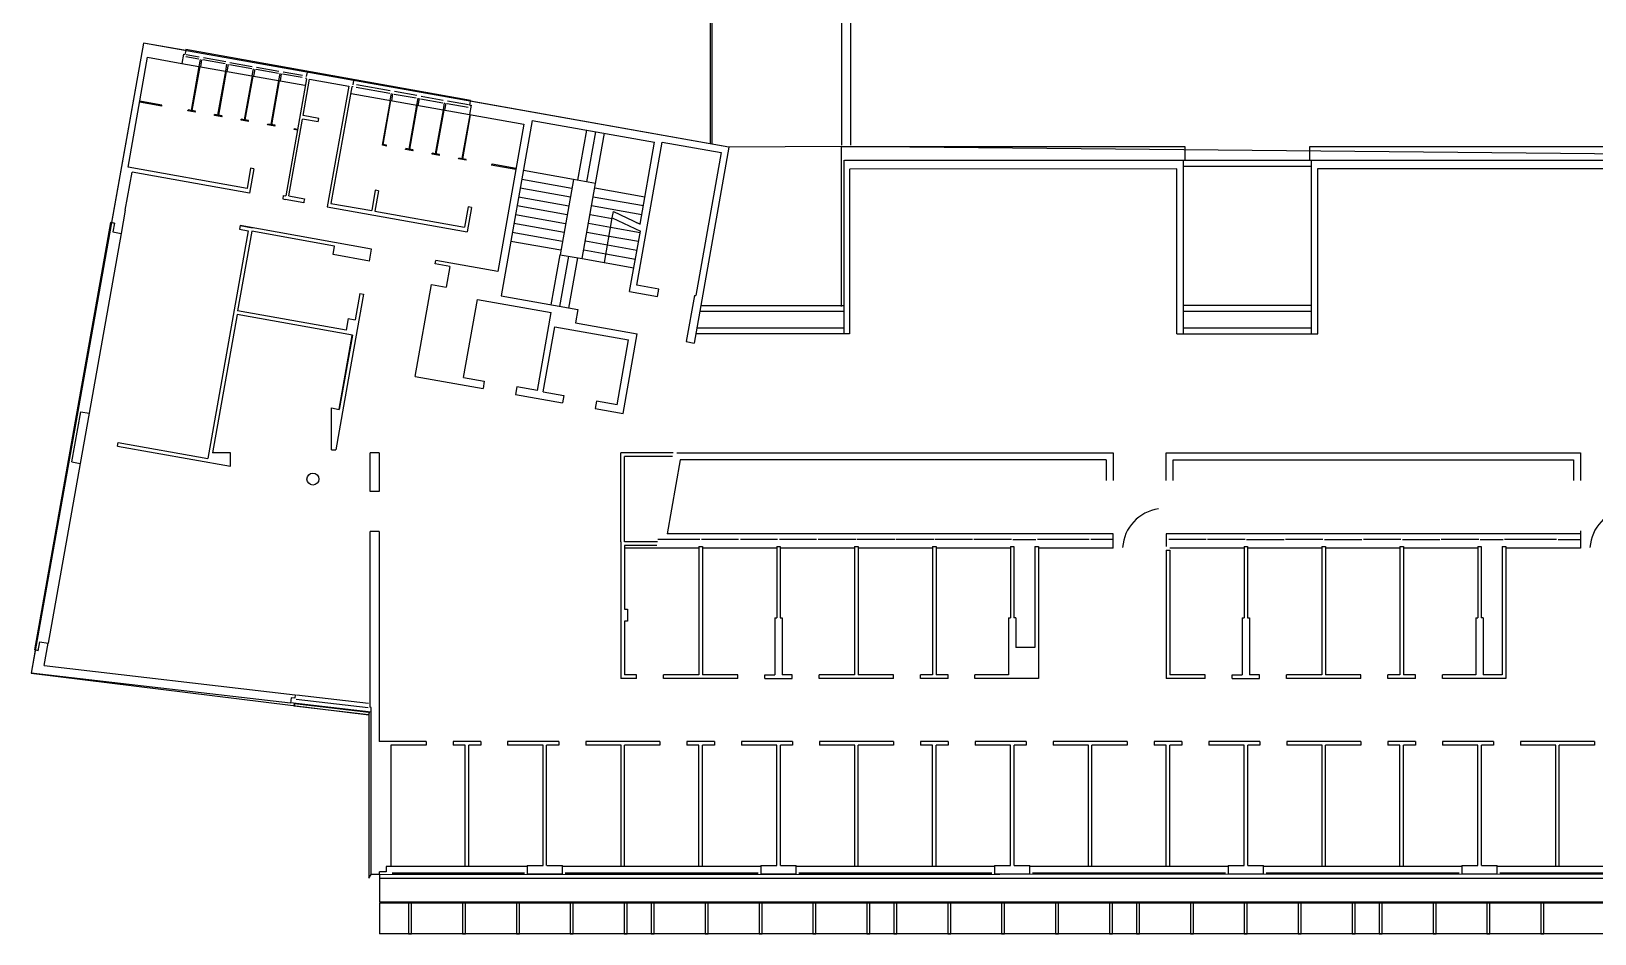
# Model space of a CAD drawing. Header units: millimetres. Extents: x -1221 to 8219, y -433 to 5637.
# Drawn here: x -1174 to 4045, y -213 to 2800 of the extents above; entities that cross this region are included whole.
import ezdxf

# ---------------------------------------------------------------- set-up
doc = ezdxf.new("R2010")
doc.units = ezdxf.units.MM
doc.header["$LTSCALE"] = 5
for name, color, linetype in [('A_ROOF', 5, 'Continuous'), ('A_SEEN_LT', 1, 'Continuous'), ('A_SEEN_MD', 3, 'Continuous'), ('A_WALL_GLAS', 1, 'Continuous'), ('A_WALL_PRTN', 2, 'Continuous')]:
    doc.layers.add(name, color=color, linetype=linetype)
doc.layers.get('0').off()

# ---------------------------------------------------------------- blocks, each defined once
blk = doc.blocks.new('1')
at = {"layer": 'A_WALL_PRTN'}
for p, q in [((-59, 6), (-5.6, 6)), ((-59, 6), (-59, 6)), ((-59, 6), (-59, 6)), ((-59, 6), (-59, -22)), ((6.4, 6), (59, 6)), ((30, 6), (30, 6)), ((30, 6), (30, 6)), ((59, -22), (59, 6)), ((-59, -19), (-59, -19)), ((-59, -19), (-59, -19)), ((-59, -22), (59, -22)), ((59, -19), (59, -19)), ((59, -19), (59, -19)), ((59, -19), (59, -19))]:
    blk.add_line(p, q, dxfattribs=at)

msp = doc.modelspace()

# ---------------------------------------------------------------- linework, layer by layer
at = {"layer": 'A_ROOF'}
for p, q in [((-799.6, 2760.6), (-1174.2, 657.4)), ((1154.7, 2412.5), (-799.6, 2760.6)), ((1530, 2415), (1154.7, 2412.5)), ((6218, 2369), (1530, 2415)), ((-1174.2, 657.4), (-47, 517.6)), ((-47, 517.6), (-47, -27)), ((-47, -27), (-39.5, -15)), ((-39.5, -15), (5240, -13))]:
    msp.add_line(p, q, dxfattribs=at)
at = {"layer": 'A_SEEN_LT'}
for p, q in [((-615.2, 2706.4), (-658.6, 2714.2)), ((-657.2, 2722), (-613.8, 2714.3)), ((-526.6, 2690.7), (-601, 2703.9)), ((-599.6, 2711.8), (-525.2, 2698.5)), ((-438, 2674.9), (-512.4, 2688.1)), ((-511, 2696), (-436.6, 2682.7)), ((-349.4, 2659.1), (-423.8, 2672.3)), ((-422.4, 2680.2), (-348, 2667)), ((-333.7, 2664.4), (-268.3, 2652.8)), ((-269.7, 2644.9), (-335.2, 2656.5)), ((-255.1, 2641.3), (-324.8, 2250.2)), ((-266.8, 2518.4), (-245.2, 2639.5)), ((-114.3, 2616.2), (-186, 2213.4)), ((-104.4, 2614.5), (-173.8, 2225.2)), ((-89.5, 2612.8), (22.5, 2592.9)), ((23.9, 2600.7), (-88.1, 2620.7)), ((36.8, 2590.3), (111.1, 2577.1)), ((112.5, 2585), (38.2, 2598.2)), ((125.4, 2574.6), (199.7, 2561.3)), ((201.1, 2569.2), (126.8, 2582.4)), ((214, 2558.8), (284.1, 2546.3)), ((285.5, 2554.2), (215.4, 2566.7)), ((-314.6, 2250.2), (-268.9, 2506.6)), ((-216.7, 2497.3), (-268.9, 2506.6)), ((-214.6, 2509.1), (-266.8, 2518.4)), ((-216.7, 2497.3), (-214.6, 2509.1)), ((650.5, 2302.2), (680.3, 2469.6)), ((680, 2297), (709.8, 2464.3)), ((709.6, 2291.7), (739.4, 2459.1)), ((981.5, 2421), (981.5, 2421)), ((-454.1, 2275.1), (-851.1, 2345.8)), ((-445.7, 2259.6), (-837.8, 2329.5)), ((-442.1, 2343), (-454.1, 2275.1)), ((-431.2, 2341), (-445.7, 2259.6)), ((-431.2, 2341), (-445.7, 2259.6)), ((-431.2, 2341), (-442.1, 2343)), ((630.5, 2275.3), (463.1, 2305.1)), ((635.7, 2304.9), (468.4, 2334.7)), ((635.7, 2304.9), (591, 2053.8)), ((709.6, 2291.7), (635.7, 2304.9)), ((-332.9, 2251.6), (-334.9, 2239.9)), ((-332.9, 2251.6), (-324.8, 2250.2)), ((-314.6, 2250.2), (-262.4, 2240.9)), ((-25.8, 2268.8), (-37.9, 2201)), ((-15, 2266.9), (-27.1, 2199)), ((-15, 2266.9), (-25.8, 2268.8)), ((619.9, 2216.3), (452.6, 2246.1)), ((625.2, 2245.8), (457.8, 2275.6)), ((664.8, 2040.7), (709.6, 2291.7)), ((701.7, 2247.4), (869, 2217.6)), ((706.9, 2276.9), (874.3, 2247.1)), ((-334.9, 2239.9), (-326.8, 2238.4)), ((-264.8, 2227.4), (-326.8, 2238.5)), ((-264.2, 2231.1), (-264.8, 2227.4)), ((-262.4, 2240.9), (-264.2, 2231.1)), ((-186, 2213.4), (280.6, 2130.3)), ((-173.8, 2225.2), (-37.9, 2201)), ((-27.1, 2199), (272.2, 2145.7)), ((284.3, 2213.6), (272.2, 2145.7)), ((295.1, 2211.6), (280.6, 2130.3)), ((295.1, 2211.6), (284.3, 2213.6)), ((614.7, 2186.7), (447.3, 2216.5)), ((696.4, 2217.9), (863.8, 2188.1)), ((-477.2, 2151.1), (-479.3, 2139.3)), ((-477.2, 2151.1), (-479.3, 2139.3)), ((-477.2, 2151.1), (-435.9, 2143.7)), ((-38.4, 2072.9), (-477.2, 2151.1)), ((604.2, 2127.6), (436.8, 2157.5)), ((609.4, 2157.2), (442, 2187)), ((685.9, 2158.8), (759.7, 2145.6)), ((691.1, 2188.3), (765, 2175.2)), ((738.7, 2027.5), (765.3, 2177.2)), ((759.7, 2145.6), (858.2, 2128.1)), ((846.9, 2160.6), (858.5, 2158.5)), ((-449.8, 2134), (-585.3, 1373.6)), ((-438, 2131.9), (-485.3, 1866.1)), ((-479.3, 2139.3), (-449.8, 2134)), ((-161.8, 2082.7), (-438, 2131.9)), ((593.6, 2068.6), (426.3, 2098.4)), ((598.9, 2098.1), (431.5, 2127.9)), ((675.4, 2099.7), (749.2, 2086.6)), ((680.6, 2129.3), (754.5, 2116.1)), ((754.5, 2116.1), (852.9, 2098.6)), ((-166.9, 2054.3), (-161.8, 2082.7)), ((-45.5, 2032.7), (-166.9, 2054.3)), ((-45.5, 2032.7), (-38.4, 2072.9)), ((561.2, 1886.4), (591, 2053.8)), ((590.7, 1881.2), (620.5, 2048.6)), ((591, 2053.8), (664.8, 2040.7)), ((620.3, 1875.9), (650.1, 2043.3)), ((664.8, 2040.7), (837.1, 2010)), ((670.1, 2070.2), (743.9, 2057)), ((743.9, 2057), (842.4, 2039.5)), ((749.2, 2086.6), (847.7, 2069)), ((-65.3, 1921.9), (-110.7, 1666.9)), ((-77.1, 1924), (-92.6, 1836.8)), ((-77.1, 1924), (-65.3, 1921.9)), ((-487.4, 1854.3), (-569.8, 1392)), ((-101.7, 1785.6), (-487.4, 1854.3)), ((-123.3, 1801.6), (-485.3, 1866.1)), ((-116.3, 1841), (-123.3, 1801.6)), ((-116.3, 1841), (-92.6, 1836.8)), ((-104.1, 1784), (-147.9, 1537.9)), ((-101.7, 1785.6), (-145.9, 1537.5)), ((-110.7, 1666.9), (-131.8, 1548.7)), ((-171.9, 1402), (-171.9, 1542.1)), ((-171.9, 1542.1), (-145.9, 1537.5)), ((-131.8, 1548.7), (-157.9, 1402)), ((-886.4, 1415.1), (-884.3, 1426.9)), ((-886.4, 1415.1), (-508.8, 1347.8)), ((-884.3, 1426.9), (-585.3, 1373.6)), ((-508.8, 1392), (-569.8, 1392)), ((-508.8, 1347.8), (-508.8, 1392)), ((-171.9, 1402), (-157.9, 1402)), ((794, 1094.9), (794, 1392)), ((968.8, 1392), (794, 1392)), ((806, 1094.9), (806, 1380)), ((966.7, 1380), (806, 1380)), ((1057, 1102.9), (917.3, 1102.9)), ((1057, 1102.6), (917.3, 1102.6)), ((1187, 1102.9), (1063, 1102.9)), ((1187, 1102.6), (1063, 1102.6)), ((1317, 1102.9), (1193, 1102.9)), ((1317, 1102.6), (1193, 1102.6)), ((1447, 1102.9), (1323, 1102.9)), ((1447, 1102.6), (1323, 1102.6)), ((1578.1, 1102.9), (1453, 1102.9)), ((1577.5, 1102.6), (1453, 1102.6)), ((1708.1, 1102.9), (1581.9, 1102.9)), ((1707.5, 1102.6), (1582.5, 1102.6)), ((1838.1, 1102.9), (1711.9, 1102.9)), ((1837.5, 1102.6), (1712.5, 1102.6)), ((1968.1, 1102.9), (1841.9, 1102.9)), ((1967.5, 1102.6), (1842.5, 1102.6)), ((2098.1, 1102.9), (1971.9, 1102.9)), ((2097.5, 1102.6), (1972.5, 1102.6)), ((2102.4, 1102.6), (2179.5, 1102.6)), ((2103, 1102.9), (2179.5, 1102.9)), ((2357, 1102.9), (2185, 1102.9)), ((2357, 1102.6), (2185, 1102.6)), ((2437, 1102.9), (2363, 1102.9)), ((2437, 1102.6), (2363, 1102.6)), ((2747.5, 1102.9), (2622.5, 1102.9)), ((2747.5, 1102.6), (2622.5, 1102.6)), ((2877.5, 1102.9), (2752.5, 1102.9)), ((2877.5, 1102.6), (2752.5, 1102.6)), ((2882.5, 1102.9), (3007.5, 1102.9)), ((2882.5, 1102.6), (3007.5, 1102.6)), ((3137.5, 1102.9), (3012.5, 1102.9)), ((3137.5, 1102.6), (3012.5, 1102.6)), ((3142.5, 1102.9), (3267.5, 1102.9)), ((3142.5, 1102.6), (3267.5, 1102.6)), ((3397.5, 1102.9), (3272.5, 1102.9)), ((3397.5, 1102.6), (3272.5, 1102.6)), ((3402.5, 1102.9), (3527.5, 1102.9)), ((3402.5, 1102.6), (3527.5, 1102.6)), ((3657.5, 1102.9), (3532.5, 1102.9)), ((3657.5, 1102.6), (3532.5, 1102.6)), ((3661.9, 1102.6), (3739, 1102.6)), ((3662.5, 1102.9), (3739, 1102.9)), ((3917.5, 1102.9), (3744, 1102.9)), ((3917.5, 1102.6), (3744, 1102.6)), ((3922.5, 1102.9), (3997.6, 1102.9)), ((3922.5, 1102.6), (3997, 1102.6)), ((794, 1094.9), (794, 638.9)), ((915.9, 1094.9), (806, 1094.9)), ((806, 1082.9), (806, 870.5)), ((913.8, 1082.9), (806, 1082.9)), ((1054, 1080), (1054, 650.9)), ((1054, 1080), (1066, 1080)), ((1066, 1080), (1066, 650.9)), ((1314, 1080), (1314, 841.1)), ((1314, 1080), (1326, 1080)), ((1326, 1080), (1326, 841.1)), ((1574, 1080), (1574, 650.9)), ((1574, 1080), (1586, 1080)), ((1586, 1080), (1586, 650.9)), ((1834, 1080), (1834, 650.9)), ((1834, 1080), (1846, 1080)), ((1846, 1080), (1846, 650.9)), ((2094, 1080), (2094, 841.1)), ((2094, 1080), (2106, 1080)), ((2106, 1080), (2106, 841.1)), ((2176, 1080), (2176, 742.9)), ((2176, 1080), (2188, 1080)), ((2188, 1080), (2188, 638.9)), ((2614, 1067.7), (2614, 638.9)), ((2614, 1067.7), (2626, 1067.7)), ((2626, 1067.7), (2626, 650.9)), ((2874, 1080), (2874, 841.1)), ((2874, 1080), (2886, 1080)), ((2886, 1080), (2886, 841.1)), ((3134, 1080), (3134, 650.9)), ((3134, 1080), (3146, 1080)), ((3146, 1080), (3146, 650.9)), ((3394, 1080), (3394, 650.9)), ((3394, 1080), (3406, 1080)), ((3406, 1080), (3406, 650.9)), ((3654, 1080), (3654, 841.1)), ((3654, 1080), (3666, 1080)), ((3666, 1080), (3666, 841.1)), ((3736, 1080), (3736, 650.9)), ((3736, 1080), (3748, 1080)), ((3748, 1080), (3748, 638.9)), ((806, 870.5), (816.5, 870.5)), ((816.5, 870.5), (816.5, 830.5)), ((1307.5, 841.1), (1307.5, 650.9)), ((1307.5, 841.1), (1314, 841.1)), ((1326, 841.1), (1332.5, 841.1)), ((1332.5, 841.1), (1332.5, 650.9)), ((2087.5, 841.1), (2087.5, 650.9)), ((2087.5, 841.1), (2094, 841.1)), ((2112.5, 841.1), (2106, 841.1)), ((2112.5, 841.1), (2112.5, 742.9)), ((2867.5, 841.1), (2867.5, 650.9)), ((2867.5, 841.1), (2874, 841.1)), ((2886, 841.1), (2892.5, 841.1)), ((2892.5, 841.1), (2892.5, 650.9)), ((3647.5, 841.1), (3647.5, 650.9)), ((3647.5, 841.1), (3654, 841.1)), ((3672.5, 841.1), (3666, 841.1)), ((3672.5, 841.1), (3672.5, 650.9)), ((806, 830.5), (806, 650.9)), ((816.5, 830.5), (806, 830.5)), ((2176, 742.9), (2112.5, 742.9)), ((846, 638.9), (794, 638.9)), ((846, 650.9), (806, 650.9)), ((846, 638.9), (846, 650.9)), ((936, 638.9), (936, 650.9)), ((1054, 650.9), (936, 650.9)), ((1184, 638.9), (936, 638.9)), ((1184, 650.9), (1066, 650.9)), ((1184, 638.9), (1184, 650.9)), ((1274, 650.9), (1307.5, 650.9)), ((1274, 638.9), (1274, 650.9)), ((1274, 638.9), (1366, 638.9)), ((1366, 650.9), (1332.5, 650.9)), ((1366, 638.9), (1366, 650.9)), ((1574, 650.9), (1456, 650.9)), ((1456, 638.9), (1456, 650.9)), ((1704, 638.9), (1456, 638.9)), ((1704, 650.9), (1586, 650.9)), ((1704, 638.9), (1704, 650.9)), ((1834, 650.9), (1794, 650.9)), ((1794, 638.9), (1794, 650.9)), ((1886, 638.9), (1794, 638.9)), ((1886, 650.9), (1846, 650.9)), ((1886, 638.9), (1886, 650.9)), ((1976, 638.9), (1976, 650.9)), ((2087.5, 650.9), (1976, 650.9)), ((2188, 638.9), (1976, 638.9)), ((2744, 638.9), (2614, 638.9)), ((2744, 650.9), (2626, 650.9)), ((2744, 638.9), (2744, 650.9)), ((2834, 650.9), (2867.5, 650.9)), ((2834, 638.9), (2834, 650.9)), ((2834, 638.9), (2926, 638.9)), ((2926, 650.9), (2892.5, 650.9)), ((2926, 638.9), (2926, 650.9)), ((3134, 650.9), (3016, 650.9)), ((3016, 638.9), (3016, 650.9)), ((3264, 638.9), (3016, 638.9)), ((3264, 650.9), (3146, 650.9)), ((3264, 638.9), (3264, 650.9)), ((3394, 650.9), (3354, 650.9)), ((3354, 638.9), (3354, 650.9)), ((3446, 638.9), (3354, 638.9)), ((3446, 650.9), (3406, 650.9)), ((3446, 638.9), (3446, 650.9)), ((3536, 638.9), (3536, 650.9)), ((3647.5, 650.9), (3536, 650.9)), ((3748, 638.9), (3536, 638.9)), ((3736, 650.9), (3672.5, 650.9)), ((-48.5, 555.5), (-288.6, 583.6)), ((-296.2, 556.8), (-297.4, 546.9)), ((-297, 549.8), (-296.5, 549.8)), ((-295.7, 556.7), (-296.9, 546.8)), ((-48, 517.7), (-296.9, 546.8)), ((-296.8, 551.8), (-296.3, 551.8)), ((-47, 525.7), (-296, 554.8)), ((-50.2, 540.6), (-290.3, 568.7)), ((-46.8, 527.6), (-48, 517.7)), ((-46.3, 527.6), (-47.5, 517.7)), ((-47.4, 522.7), (-46.9, 522.6)), ((-47.6, 520.7), (-47.1, 520.6)), ((144, 428.9), (25.6, 428.9)), ((144, 428.9), (144, 416.9)), ((326, 428.9), (234, 428.9)), ((234, 428.9), (234, 416.9)), ((326, 428.9), (234, 428.9)), ((326, 428.9), (234, 428.9)), ((326, 428.9), (326, 416.9)), ((586.4, 428.9), (416, 428.9)), ((416, 428.9), (416, 416.9)), ((586.4, 428.9), (586.4, 416.9)), ((924.4, 428.9), (676.4, 428.9)), ((676.4, 428.9), (676.4, 416.9)), ((924.4, 428.9), (924.4, 416.9)), ((1106.4, 428.9), (1014.4, 428.9)), ((1014.4, 428.9), (1014.4, 416.9)), ((1106.4, 428.9), (1014.4, 428.9)), ((1106.4, 428.9), (1106.4, 416.9)), ((1366.4, 428.9), (1196.4, 428.9)), ((1196.4, 428.9), (1196.4, 416.9)), ((1366.4, 428.9), (1366.4, 416.9)), ((1456.4, 428.9), (1456.4, 416.9)), ((1704.4, 428.9), (1456.4, 428.9)), ((1704.4, 428.9), (1704.4, 416.9)), ((1886.4, 428.9), (1794.4, 428.9)), ((1794.4, 428.9), (1794.4, 416.9)), ((1886.4, 428.9), (1794.4, 428.9)), ((1886.4, 428.9), (1886.4, 416.9)), ((2146.4, 428.9), (1976.4, 428.9)), ((1976.4, 428.9), (1976.4, 416.9)), ((2146.4, 428.9), (2146.4, 416.9)), ((2236.4, 428.9), (2236.4, 416.9)), ((2484.4, 428.9), (2236.4, 428.9)), ((2484.4, 428.9), (2484.4, 416.9)), ((2666.4, 428.9), (2574.4, 428.9)), ((2574.4, 428.9), (2574.4, 416.9)), ((2666.4, 428.9), (2574.4, 428.9)), ((2666.4, 428.9), (2666.4, 416.9)), ((2926.4, 428.9), (2756.4, 428.9)), ((2756.4, 428.9), (2756.4, 416.9)), ((2926.4, 428.9), (2926.4, 416.9)), ((3016.4, 428.9), (3016.4, 416.9)), ((3264.4, 428.9), (3016.4, 428.9)), ((3264.4, 428.9), (3264.4, 416.9)), ((3446.4, 428.9), (3354.4, 428.9)), ((3354.4, 428.9), (3354.4, 416.9)), ((3446.4, 428.9), (3354.4, 428.9)), ((3446.4, 428.9), (3446.4, 416.9)), ((3706.4, 428.9), (3536.4, 428.9)), ((3536.4, 428.9), (3536.4, 416.9)), ((3706.4, 428.9), (3706.4, 416.9)), ((3796.4, 428.9), (3796.4, 416.9)), ((4044.4, 428.9), (3796.4, 428.9)), ((4044.4, 428.9), (4044.4, 416.9)), ((144, 416.9), (25.6, 416.9)), ((274, 416.9), (234, 416.9)), ((274, 14.9), (274, 416.9)), ((326, 416.9), (286, 416.9)), ((286, 14.9), (286, 416.9)), ((534, 416.9), (416, 416.9)), ((534, 15), (534, 416.9)), ((586.4, 416.9), (546, 416.9)), ((546, 15), (546, 416.9)), ((794.4, 416.9), (676.4, 416.9)), ((794.4, 14.9), (794.4, 416.9)), ((806.4, 14.9), (806.4, 416.9)), ((924.4, 416.9), (806.4, 416.9)), ((1054.4, 416.9), (1014.4, 416.9)), ((1054.4, 14.9), (1054.4, 416.9)), ((1066.4, 14.9), (1066.4, 416.9)), ((1106.4, 416.9), (1066.4, 416.9)), ((1314.4, 416.9), (1196.4, 416.9)), ((1314.4, 15), (1314.4, 416.9)), ((1326.4, 15), (1326.4, 416.9)), ((1366.4, 416.9), (1326.4, 416.9)), ((1574.4, 416.9), (1456.4, 416.9)), ((1574.4, 14.9), (1574.4, 416.9)), ((1586.4, 14.9), (1586.4, 416.9)), ((1704.4, 416.9), (1586.4, 416.9)), ((1834.4, 416.9), (1794.4, 416.9)), ((1834.4, 14.9), (1834.4, 416.9)), ((1846.4, 14.9), (1846.4, 416.9)), ((1886.4, 416.9), (1846.4, 416.9)), ((2094.4, 416.9), (1976.4, 416.9)), ((2094.4, 15), (2094.4, 416.9)), ((2106.4, 15), (2106.4, 416.9)), ((2146.4, 416.9), (2106.4, 416.9)), ((2354.4, 416.9), (2236.4, 416.9)), ((2354.4, 14.9), (2354.4, 416.9)), ((2366.4, 14.9), (2366.4, 416.9)), ((2484.4, 416.9), (2366.4, 416.9)), ((2614.4, 416.9), (2574.4, 416.9)), ((2614.4, 14.9), (2614.4, 416.9)), ((2626.4, 14.9), (2626.4, 416.9)), ((2666.4, 416.9), (2626.4, 416.9)), ((2874.4, 416.9), (2756.4, 416.9)), ((2874.4, 15), (2874.4, 416.9)), ((2886.4, 15), (2886.4, 416.9)), ((2926.4, 416.9), (2886.4, 416.9)), ((3134.4, 416.9), (3016.4, 416.9)), ((3134.4, 15), (3134.4, 416.9)), ((3146.4, 14.9), (3146.4, 416.9)), ((3264.4, 416.9), (3146.4, 416.9)), ((3394.4, 416.9), (3354.4, 416.9)), ((3394.4, 14.9), (3394.4, 416.9)), ((3406.4, 14.9), (3406.4, 416.9)), ((3446.4, 416.9), (3406.4, 416.9)), ((3654.4, 416.9), (3536.4, 416.9)), ((3654.4, 15), (3654.4, 416.9)), ((3666.4, 15), (3666.4, 416.9)), ((3706.4, 416.9), (3666.4, 416.9)), ((3914.4, 416.9), (3796.4, 416.9)), ((3914.4, 14.9), (3914.4, 416.9)), ((3926.4, 15), (3926.4, 416.9)), ((4044.4, 416.9), (3926.4, 416.9)), ((6030.8, -110.5), (-12, -110.5)), ((-12, -110.5), (-12, -213)), ((6466.6, -213), (-12, -213))]:
    msp.add_line(p, q, dxfattribs=at)
for points in [[(737.5, 3060.1), (1097, 2996.1), (1097, 2422.8)], [(1530, 1880.9), (1530, 2415), (2676, 2415), (2676, 2369.3)], [(3094, 2369.3), (3094, 2415), (4236, 2415), (4236, 2369.2)]]:
    msp.add_lwpolyline(points, dxfattribs=at)
for points in [[(95, -213), (95, -110), (85, -110), (85, -213)], [(275, -213), (275, -110), (265, -110), (265, -213)], [(455, -213), (455, -110), (445, -110), (445, -213)], [(635, -213), (635, -110), (625, -110), (625, -213)], [(815, -213), (815, -110), (805, -110), (805, -213)], [(905, -213), (905, -110), (895, -110), (895, -213)], [(1085, -213), (1085, -110), (1075, -110), (1075, -213)], [(1265, -213), (1265, -110), (1255, -110), (1255, -213)], [(1445, -213), (1445, -110), (1435, -110), (1435, -213)], [(1625, -213), (1625, -110), (1615, -110), (1615, -213)], [(1715, -213), (1715, -110), (1705, -110), (1705, -213)], [(1895, -213), (1895, -110), (1885, -110), (1885, -213)], [(2075, -213), (2075, -110), (2065, -110), (2065, -213)], [(2255, -213), (2255, -110), (2245, -110), (2245, -213)], [(2435, -213), (2435, -110), (2425, -110), (2425, -213)], [(2525, -213), (2525, -110), (2515, -110), (2515, -213)], [(2705, -213), (2705, -110), (2695, -110), (2695, -213)], [(2885, -213), (2885, -110), (2875, -110), (2875, -213)], [(3065, -213), (3065, -110), (3055, -110), (3055, -213)], [(3245, -213), (3245, -110), (3235, -110), (3235, -213)], [(3335, -213), (3335, -110), (3325, -110), (3325, -213)], [(3515, -213), (3515, -110), (3505, -110), (3505, -213)], [(3695, -213), (3695, -110), (3685, -110), (3685, -213)], [(3875, -213), (3875, -110), (3865, -110), (3865, -213)]]:
    msp.add_lwpolyline(points, close=True, dxfattribs=at)
for centre in [(2607.1, 1067.9), (4167.1, 1067.9)]:
    msp.add_arc(centre, 138.6, 97.6883, 176.3821, dxfattribs=at)
at = {"layer": 'A_SEEN_MD'}
for p, q in [((1560, 4688.1), (1560, 2419)), ((1530, 4624.4), (1530, 2419)), ((-658.3, 2738.5), (-658.8, 2735.6)), ((292.3, 2569.2), (-658.3, 2738.5)), ((-671.5, 2692.6), (-261, 2619.5)), ((-106.4, 2592), (288.9, 2521.5)), ((292.3, 2569.2), (291.7, 2566.3)), ((1538, 2369), (1538, 1789.5)), ((1540, 2369), (2672, 2369.1)), ((2672, 1789.5), (2672, 2369.1)), ((2672, 2349), (3098, 2349)), ((2673, 2369), (3099, 2369)), ((3098, 2369.1), (4232, 2369.1)), ((3098, 2369.1), (3098, 1789.5)), ((1557, 2341), (1557, 1789.5)), ((1559, 2341), (2650, 2341.1)), ((2650, 1789.5), (2650, 2341)), ((3120, 2341.1), (4210, 2341.1)), ((3120, 1789.5), (3120, 2341.1)), ((-909.4, 2161.2), (-1163.5, 734.6)), ((-896.6, 2158.9), (-909.4, 2161.2)), ((-874.2, 2124.9), (-981.2, 1524.4)), ((1538, 1883), (1060.3, 1883)), ((2672, 1885), (3098, 1885)), ((1538, 1864), (1057, 1864)), ((2672, 1865), (3098, 1865)), ((1557, 1789.5), (1043.7, 1789.5)), ((1538, 1808.5), (1047.1, 1808.5)), ((2650, 1789.5), (3120, 1789.5)), ((2672, 1809.5), (3098, 1809.5)), ((-1011, 1357), (-1118, 756.5)), ((992.2, 1369), (948.1, 1121.5)), ((981, 1392), (2437, 1392)), ((2414, 1369), (992.2, 1369)), ((2414, 1369), (2414, 1299.8)), ((2437, 1392), (2437, 1299.8)), ((2614, 1392), (3997, 1392)), ((2614, 1299.8), (2614, 1392)), ((2637, 1369), (3974, 1369)), ((2637, 1299.8), (2637, 1369)), ((3974, 1369), (3974, 1299.8)), ((3997, 1392), (3997, 1299.8)), ((2437, 1121.5), (948.1, 1121.5)), ((2437, 1074), (2437, 1121.5)), ((3997, 1121.5), (2614, 1121.5)), ((2614, 1121.5), (2614, 1080)), ((3997, 1132), (3997, 1074)), ((1054, 1074), (806, 1074)), ((1314, 1074), (1066, 1074)), ((1574, 1074), (1326, 1074)), ((1834, 1074), (1586, 1074)), ((2094, 1074), (1846, 1074)), ((2437, 1074), (2188, 1074)), ((2874, 1074), (2626, 1074)), ((3134, 1074), (2886, 1074)), ((3394, 1074), (3146, 1074)), ((3654, 1074), (3406, 1074)), ((3997, 1074), (3748, 1074)), ((-1150.7, 732.3), (-1163.5, 734.6)), ((-39.5, 526.8), (-309.1, 558.3)), ((480.5, 11), (25.6, 11)), ((1260.5, 11), (599.5, 11)), ((2040.5, 11), (1379.5, 11)), ((2820.5, 11), (2159.5, 11)), ((3600.5, 11), (2939.5, 11)), ((4380.5, 11), (3719.5, 11)), ((-12, -15), (-12, -28)), ((-12, -27), (5210.4, -27)), ((-12, -28), (-12, -108)), ((6017.3, -108), (-12, -108))]:
    msp.add_line(p, q, dxfattribs=at)
msp.add_lwpolyline([(732, 3056), (1092, 2991.9), (1092, 2423.7)], dxfattribs=at)
at = {"layer": 'A_WALL_GLAS'}
for p, q in [((-639.8, 2535.6), (-613.7, 2682.3)), ((-636.9, 2535.1), (-610.7, 2681.8)), ((-610.6, 2705.6), (-614.7, 2682.5)), ((-605.6, 2704.7), (-609.8, 2681.6)), ((-551.2, 2519.8), (-525.1, 2666.5)), ((-548.3, 2519.3), (-522.1, 2666)), ((-522, 2689.8), (-526.1, 2666.7)), ((-517, 2688.9), (-521.2, 2665.8)), ((-433.4, 2674), (-437.5, 2650.9)), ((-428.4, 2673.2), (-432.5, 2650)), ((-462.1, 2504), (-436, 2650.7)), ((-460.2, 2503.6), (-434, 2650.3)), ((-373.5, 2488.2), (-347.4, 2634.9)), ((-371.6, 2487.8), (-345.4, 2634.5)), ((-344.8, 2658.3), (-348.9, 2635.1)), ((-339.8, 2657.4), (-343.9, 2634.3)), ((-738.5, 2550.2), (-812.4, 2563.3)), ((-738, 2553.1), (-811.9, 2566.3)), ((-2.1, 2419.1), (24.5, 2568.6)), ((0.3, 2421.6), (26.5, 2568.3)), ((27.2, 2592), (23, 2568.9)), ((32.1, 2591.2), (28, 2568)), ((115.8, 2576.3), (111.6, 2553.1)), ((120.7, 2575.4), (116.6, 2552.3)), ((204.4, 2560.5), (200.3, 2537.4)), ((209.3, 2559.6), (205.2, 2536.5)), ((-738.5, 2550.2), (-738, 2553.1)), ((-651.2, 2534.6), (-650.7, 2537.6)), ((-626.6, 2530.2), (-651.2, 2534.6)), ((-626, 2533.2), (-650.7, 2537.6)), ((-626.6, 2530.2), (-626, 2533.2)), ((-562.6, 2518.8), (-562.1, 2521.8)), ((-538, 2514.4), (-562.6, 2518.8)), ((-537.4, 2517.4), (-562.1, 2521.8)), ((-538, 2514.4), (-537.4, 2517.4)), ((-474, 2503), (-473.4, 2506)), ((-448.8, 2501.6), (-473.4, 2506)), ((87, 2406.2), (113.1, 2552.8)), ((89, 2405.8), (115.1, 2552.5)), ((175.6, 2390.4), (201.7, 2537.1)), ((177.6, 2390), (203.7, 2536.7)), ((264.2, 2374.6), (290.3, 2521.3)), ((266.2, 2374.2), (292.3, 2520.9)), ((-449.4, 2498.6), (-474, 2503)), ((-449.4, 2498.6), (-448.8, 2501.6)), ((-385.4, 2487.3), (-384.8, 2490.2)), ((-360.8, 2482.9), (-385.4, 2487.2)), ((-360.2, 2485.8), (-384.8, 2490.2)), ((-360.8, 2482.9), (-360.2, 2485.8)), ((-296.8, 2471.5), (-296.2, 2474.4)), ((-285.7, 2469.5), (-296.8, 2471.5)), ((-285.2, 2472.4), (-296.2, 2474.4)), ((11.1, 2416.6), (-2.1, 2419)), ((11.7, 2419.6), (-1.6, 2421.9)), ((11.1, 2416.6), (11.7, 2419.6)), ((75.1, 2405.2), (75.7, 2408.2)), ((99.7, 2400.8), (75.1, 2405.2)), ((100.3, 2403.8), (75.7, 2408.2)), ((99.7, 2400.8), (100.3, 2403.8)), ((163.7, 2389.4), (164.3, 2392.4)), ((188.4, 2385.1), (163.7, 2389.4)), ((188.9, 2388), (164.3, 2392.4)), ((188.4, 2385.1), (188.9, 2388)), ((252.3, 2373.7), (252.9, 2376.6)), ((277, 2369.3), (252.3, 2373.7)), ((277.5, 2372.2), (252.9, 2376.6)), ((277, 2369.3), (277.5, 2372.2)), ((361, 2354.3), (443.8, 2339.6)), ((364.3, 2353.7), (364.8, 2356.7)), ((364.8, 2356.7), (444.4, 2342.5))]:
    msp.add_line(p, q, dxfattribs=at)
for points in [[(30, -9.7), (472.6, -9.7)], [(30, -11.2), (472.6, -11.2)], [(607.4, -9.7), (1252.6, -9.7)], [(607.4, -11.2), (1252.6, -11.2)], [(1387.4, -9.7), (2032.6, -9.7)], [(1387.4, -11.2), (2032.6, -11.2)], [(2167.4, -9.7), (2812.6, -9.7)], [(2167.4, -11.2), (2812.6, -11.2)], [(2947.4, -9.7), (3592.6, -9.7)], [(2947.4, -11.2), (3592.6, -11.2)], [(3727.4, -9.7), (4372.6, -9.7)], [(3727.4, -11.2), (4372.6, -11.2)]]:
    msp.add_lwpolyline(points, dxfattribs=at)
at = {"layer": 'A_WALL_PRTN'}
for p, q in [((-799.6, 2760.6), (-906.4, 2161.1)), ((-658.8, 2735.6), (-799.6, 2760.6)), ((-666, 2723.6), (-671.5, 2692.6)), ((-666, 2723.6), (-661.1, 2722.7)), ((-658.8, 2735.6), (-661.1, 2722.7)), ((-851.1, 2345.8), (-785.7, 2713)), ((-785.7, 2713), (-671.5, 2692.6)), ((-253.7, 2663.4), (-256.2, 2649.1)), ((-98.1, 2635.7), (-253.7, 2663.4)), ((-257, 2644.7), (-257.5, 2641.7)), ((-255.1, 2641.3), (-257.5, 2641.7)), ((-245.2, 2639.5), (-114.3, 2616.2)), ((-102, 2614), (-104.4, 2614.5)), ((-101.5, 2617), (-102, 2614)), ((-98.1, 2635.7), (-100.7, 2621.4)), ((289.5, 2553.5), (291.7, 2566.3)), ((1154.7, 2412.5), (291.7, 2566.3)), ((294.4, 2552.6), (288.9, 2521.5)), ((288.9, 2521.5), (470.5, 2489.2)), ((289.5, 2553.5), (294.4, 2552.6)), ((470.5, 2489.2), (383, 1997.9)), ((498.2, 2502), (393.8, 1916.3)), ((498.2, 2502), (906.7, 2429.3)), ((847.2, 1952.3), (932.2, 2429.8)), ((857.9, 2155.3), (906.7, 2429.3)), ((932.2, 2429.8), (1129.1, 2394.7)), ((1154.7, 2412.5), (1038.2, 1758.8)), ((1129.1, 2394.7), (1044.1, 1917.2)), ((-860.3, 2203), (-837.8, 2329.5)), ((-860.3, 2203), (-874.2, 2124.9)), ((765.3, 2177.2), (769, 2197.6)), ((769, 2197.6), (857.9, 2155.3)), ((-906.4, 2161.1), (-896.5, 2159.4)), ((-896.5, 2159.4), (-901.8, 2129.8)), ((765.3, 2177.2), (859, 2132.7)), ((-901.8, 2129.8), (-874.2, 2124.9)), ((823.1, 1931.2), (859, 2132.7)), ((174.1, 2022.9), (176.2, 2034.7)), ((223.4, 2014.1), (174.1, 2022.9)), ((383, 1997.9), (176.2, 2034.7)), ((223.4, 2014.1), (211.2, 1945.7)), ((107.2, 1647.4), (161.9, 1954.5)), ((161.9, 1954.5), (211.2, 1945.7)), ((823.1, 1931.2), (916.6, 1914.5)), ((921, 1939.2), (847.2, 1952.3)), ((916.6, 1914.5), (921, 1939.2)), ((269.1, 1643.9), (315.6, 1904.8)), ((315.6, 1904.8), (561.7, 1861)), ((393.8, 1916.3), (649.8, 1870.7)), ((1039.2, 1918.1), (1011.6, 1763.6)), ((1039.2, 1918.1), (1044.1, 1917.2)), ((515.3, 1600.1), (561.7, 1861)), ((649.8, 1870.7), (641.9, 1826.4)), ((535, 1596.6), (573.5, 1813.1)), ((573.5, 1813.1), (819.7, 1769.3)), ((641.9, 1826.4), (848.7, 1789.5)), ((801.3, 1523.7), (848.7, 1789.5)), ((781.1, 1552.7), (819.7, 1769.3)), ((1011.6, 1763.6), (1038.2, 1758.8)), ((107.2, 1647.4), (333.7, 1607)), ((269.1, 1643.9), (338, 1631.6)), ((338, 1631.6), (333.7, 1607)), ((446.3, 1612.3), (442, 1587.7)), ((442, 1587.7), (599.5, 1559.7)), ((515.3, 1600.1), (446.3, 1612.3)), ((535, 1596.6), (603.9, 1584.3)), ((603.9, 1584.3), (599.5, 1559.7)), ((-1038.6, 1361.9), (-1008.8, 1529.3)), ((-981.2, 1524.4), (-1011, 1357)), ((-1008.8, 1529.3), (-981.2, 1524.4)), ((712.2, 1565), (707.8, 1540.4)), ((707.8, 1540.4), (801.3, 1523.7)), ((781.1, 1552.7), (712.2, 1565)), ((-1038.6, 1361.9), (-1011, 1357)), ((-12.5, 1392), (-42.5, 1392)), ((-42.5, 1263.5), (-42.5, 1392)), ((-12.5, 1392), (-12.5, 1263.5)), ((-12.5, 1263.5), (-42.5, 1263.5)), ((-12.5, 1129.5), (-42.5, 1129.5)), ((-12.5, 1129.5), (-12.5, 428.9)), ((2874, 1080), (2886, 1080)), ((3134, 1080), (3146, 1080)), ((-1160.7, 733.6), (-1174.2, 657.4)), ((-1150.8, 731.8), (-1160.7, 733.6)), ((-1150.8, 731.8), (-1145.6, 761.4)), ((-1145.6, 761.4), (-1118, 756.5)), ((-1131.2, 682.1), (-1118, 756.5)), ((-309.4, 556.3), (-1174.2, 657.4)), ((25.6, 428.9), (-12.5, 428.9)), ((25.6, 416.9), (25.6, 11)), ((10, 11), (10, -6)), ((25.6, 11), (10, 11)), ((-12, -15), (-39.5, -15)), ((10, -6), (-12, -6)), ((-12, -15), (-12, -6))]:
    msp.add_line(p, q, dxfattribs=at)
for points in [[(-39.5, -15), (-39.5, 542.7), (-42.5, 543.1), (-42.5, 1129.5)], [(-1131.2, 682.1), (-293.5, 584.2), (-294.8, 573.5), (-307.2, 575), (-309.4, 556.3)]]:
    msp.add_lwpolyline(points, dxfattribs=at)
msp.add_circle((-234.1, 1305), 20, dxfattribs=at)

# ---------------------------------------------------------------- block references
for p in [(540, 9), (1320, 9), (2100, 9), (2880, 9), (3660, 9)]:
    msp.add_blockref('1', p)

doc.saveas('drawing.dxf')
